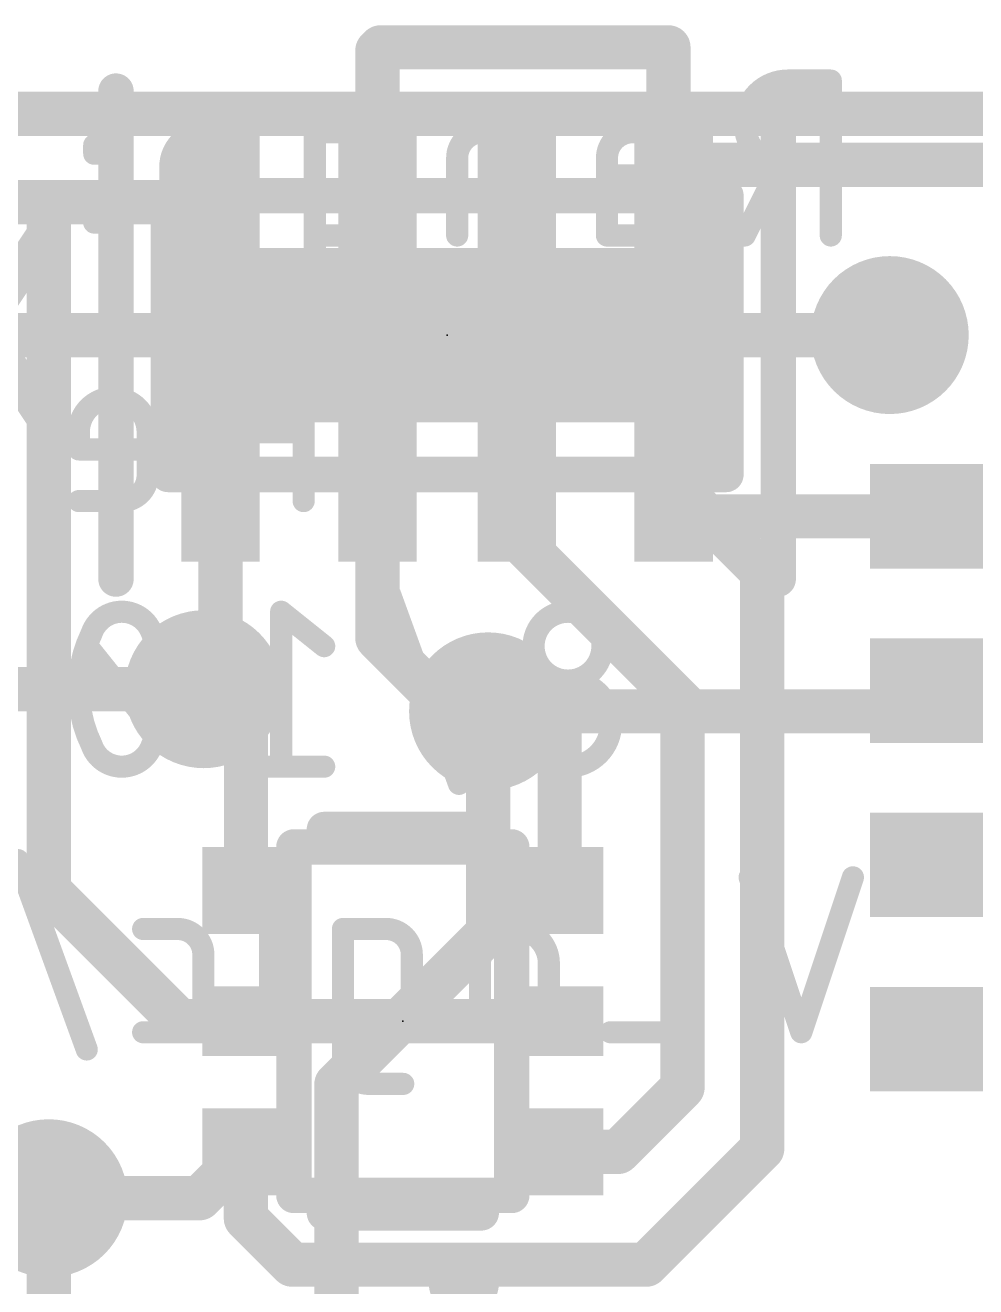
# Model space of a CAD drawing. Extents: x -0.1 to 25.5, y -0.1 to 17.9.
# Drawn here: x 14.72 to 20.18, y 5.97 to 13.21 of the extents above; entities that cross this region are included whole.
import ezdxf

# ---------------------------------------------------------------- set-up
doc = ezdxf.new("R2010")
doc.units = 0
for name, color, linetype in [('1', 12, 'CONTINUOUS'), ('16', 5, 'CONTINUOUS'), ('18', 110, 'CONTINUOUS'), ('21', 40, 'CONTINUOUS'), ('22', 6, 'CONTINUOUS'), ('23', 40, 'CONTINUOUS'), ('51', 253, 'CONTINUOUS')]:
    doc.layers.add(name, color=color, linetype=linetype)

# ---------------------------------------------------------------- blocks, each defined once
blk = doc.blocks.new('RECT')
blk.add_solid([(-0.5, -0.5), (0.5, -0.5), (-0.5, 0.5), (0.5, 0.5)])
blk = doc.blocks.new('ROUNDV')
at = {"const_width": 0.5}
blk.add_lwpolyline([(0, -0.25, 1), (0, 0.25, 1), (0, -0.25)], format="xyb", dxfattribs=at)

msp = doc.modelspace()

# ---------------------------------------------------------------- linework, layer by layer
at = {"layer": '1', "const_width": 0.254}
for points in [[(16.745, 13.062), (16.764, 13.081)], [(16.745, 12.28), (16.745, 13.062)], [(16.764, 13.081), (18.415, 13.081)], [(18.415, 13.081), (18.415, 12.31)], [(18.445, 12.28), (18.572, 12.407)], [(21.121, 12.407), (18.572, 12.407)], [(15.845, 12.192), (15.845, 12.28)], [(17.545, 12.28), (17.545, 11.703)], [(18.415, 12.31), (18.445, 12.28)], [(13.462, 12.192), (14.859, 12.192)], [(14.859, 12.192), (15.845, 12.192)], [(14.859, 12.192), (14.859, 8.244)], [(15.845, 11.714), (15.845, 12.192)], [(16.129, 11.43), (15.845, 11.714)], [(17.545, 11.703), (17.272, 11.43)], [(17.272, 11.43), (16.129, 11.43)], [(17.545, 10.941), (18.034, 11.43)], [(18.034, 11.43), (19.685, 11.43)], [(17.545, 10.58), (17.545, 10.941)], [(15.845, 9.405), (15.845, 10.58)], [(16.745, 10.58), (16.745, 9.691)], [(17.545, 10.58), (17.545, 10.268)], [(18.635, 10.39), (18.445, 10.58)], [(18.445, 10.58), (18.953, 10.072)], [(20.346, 10.39), (18.635, 10.39)], [(17.545, 10.268), (18.4958, 9.3172)], [(18.953, 10.072), (18.953, 6.761)], [(17.165, 9.271), (16.745, 9.691)], [(15.748, 9.398), (15.845, 9.398)], [(15.991, 9.259), (15.845, 9.405)], [(15.845, 9.398), (15.845, 9.405)], [(18.4958, 9.3172), (18.4958, 7.112)], [(15.991, 8.243), (15.991, 9.259)], [(17.165, 9.271), (17.38, 9.271)], [(17.38, 9.271), (17.38, 9.132)], [(17.791, 9.132), (17.38, 9.132)], [(17.791, 9.132), (17.791, 8.243)], [(15.61, 7.493), (14.859, 8.244)], [(15.61, 7.493), (15.991, 7.493)], [(15.991, 7.493), (17.791, 7.493)], [(18.4958, 7.112), (18.1268, 6.743)], [(18.953, 6.761), (18.288, 6.096)], [(15.991, 6.743), (15.725, 6.477)], [(15.991, 6.743), (15.9905, 6.7425)], [(15.9905, 6.3615), (15.9905, 6.7425)], [(17.791, 6.743), (18.1268, 6.743)], [(15.725, 6.477), (14.859, 6.477)], [(14.859, 6.477), (14.859, 3.429)], [(16.256, 6.096), (15.9905, 6.3615)], [(18.288, 6.096), (16.256, 6.096)]]:
    msp.add_lwpolyline(points, dxfattribs=at)
at = {"layer": '1', "const_width": 0.127}
for points in [[(16.8085, 13.062, 1), (16.6815, 13.062)], [(16.764, 13.1445, 1), (16.764, 13.0175)], [(16.8089, 13.0361, 1), (16.7191, 13.1259)], [(18.4785, 13.081, 1), (18.3515, 13.081)], [(18.415, 13.0175, 1), (18.415, 13.1445)], [(16.7001, 13.1069, 1), (16.7899, 13.0171)], [(18.572, 12.4705, 1), (18.572, 12.3435)], [(18.6169, 12.3621, 1), (18.5271, 12.4519)], [(15.9085, 12.28, 1), (15.7815, 12.28)], [(17.6085, 12.28, 1), (17.4815, 12.28)], [(18.4599, 12.3549, 1), (18.3701, 12.2651)], [(18.4001, 12.3249, 1), (18.4899, 12.2351)], [(18.4001, 12.2351, 1), (18.4899, 12.3249)], [(14.859, 12.2555, 1), (14.859, 12.1285)], [(14.9225, 12.192, 1), (14.7955, 12.192)], [(14.859, 12.1285, 1), (14.859, 12.2555)], [(15.9085, 12.192, 1), (15.7815, 12.192)], [(15.845, 12.1285, 1), (15.845, 12.2555)], [(16.6815, 12.28, 1), (16.8085, 12.28)], [(18.3515, 12.31, 1), (18.4785, 12.31)], [(15.7815, 12.192, 1), (15.9085, 12.192)], [(15.8899, 11.7589, 1), (15.8001, 11.6691)], [(17.5899, 11.6581, 1), (17.5001, 11.7479)], [(15.7815, 11.714, 1), (15.9085, 11.714)], [(17.4815, 11.703, 1), (17.6085, 11.703)], [(16.129, 11.4935, 1), (16.129, 11.3665)], [(16.0841, 11.3851, 1), (16.1739, 11.4749)], [(17.2271, 11.4749, 1), (17.3169, 11.3851)], [(17.272, 11.3665, 1), (17.272, 11.4935)], [(18.034, 11.4935, 1), (18.034, 11.3665)], [(18.0789, 11.3851, 1), (17.9891, 11.4749)], [(19.685, 11.3665, 1), (19.685, 11.4935)], [(17.6085, 10.941, 1), (17.4815, 10.941)], [(17.5001, 10.9859, 1), (17.5899, 10.8961)], [(15.9085, 10.58, 1), (15.7815, 10.58)], [(16.8085, 10.58, 1), (16.6815, 10.58)], [(17.6085, 10.58, 1), (17.4815, 10.58)], [(17.4815, 10.58, 1), (17.6085, 10.58)], [(18.4899, 10.6249, 1), (18.4001, 10.5351)], [(18.4899, 10.6249, 1), (18.4001, 10.5351)], [(18.635, 10.4535, 1), (18.635, 10.3265)], [(18.5901, 10.3451, 1), (18.6799, 10.4349)], [(17.5899, 10.3129, 1), (17.5001, 10.2231)], [(17.4815, 10.268, 1), (17.6085, 10.268)], [(19.0165, 10.072, 1), (18.8895, 10.072)], [(18.9081, 10.0271, 1), (18.9979, 10.1169)], [(16.7899, 9.7359, 1), (16.7001, 9.6461)], [(16.6815, 9.691, 1), (16.8085, 9.691)], [(15.748, 9.4615, 1), (15.748, 9.3345)], [(15.8899, 9.4499, 1), (15.8001, 9.3601)], [(15.9085, 9.405, 1), (15.7815, 9.405)], [(15.845, 9.3345, 1), (15.845, 9.4615)], [(15.7815, 9.405, 1), (15.9085, 9.405)], [(15.7815, 9.398, 1), (15.9085, 9.398)], [(18.5593, 9.3172, 1), (18.4323, 9.3172)], [(18.4509, 9.2723, 1), (18.5407, 9.3621)], [(16.0545, 9.259, 1), (15.9275, 9.259)], [(15.9461, 9.2141, 1), (16.0359, 9.3039)], [(17.165, 9.3345, 1), (17.165, 9.2075)], [(17.1201, 9.2261, 1), (17.2099, 9.3159)], [(17.4435, 9.271, 1), (17.3165, 9.271)], [(17.38, 9.2075, 1), (17.38, 9.3345)], [(17.38, 9.1955, 1), (17.38, 9.0685)], [(17.3165, 9.132, 1), (17.4435, 9.132)], [(17.8545, 9.132, 1), (17.7275, 9.132)], [(17.791, 9.0685, 1), (17.791, 9.1955)], [(14.9039, 8.2889, 1), (14.8141, 8.1991)], [(14.7955, 8.244, 1), (14.9225, 8.244)], [(15.9275, 8.243, 1), (16.0545, 8.243)], [(17.7275, 8.243, 1), (17.8545, 8.243)], [(15.61, 7.5565, 1), (15.61, 7.4295)], [(15.5651, 7.4481, 1), (15.6549, 7.5379)], [(15.991, 7.5565, 1), (15.991, 7.4295)], [(15.991, 7.4295, 1), (15.991, 7.5565)], [(17.791, 7.4295, 1), (17.791, 7.5565)], [(18.4323, 7.112, 1), (18.5593, 7.112)], [(18.5407, 7.0671, 1), (18.4509, 7.1569)], [(18.9979, 6.7161, 1), (18.9081, 6.8059)], [(16.054, 6.7425, 1), (15.927, 6.7425)], [(15.9456, 6.7874, 1), (16.0354, 6.6976)], [(16.0359, 6.6981, 1), (15.9461, 6.7879)], [(16.0359, 6.6981, 1), (15.9461, 6.7879)], [(17.791, 6.8065, 1), (17.791, 6.6795)], [(18.0819, 6.7879, 1), (18.1717, 6.6981)], [(18.1268, 6.6795, 1), (18.1268, 6.8065)], [(18.8895, 6.761, 1), (19.0165, 6.761)], [(14.859, 6.5405, 1), (14.859, 6.4135)], [(14.9225, 6.477, 1), (14.7955, 6.477)], [(15.725, 6.4135, 1), (15.725, 6.5405)], [(15.6801, 6.5219, 1), (15.7699, 6.4321)], [(16.0354, 6.4064, 1), (15.9456, 6.3166)], [(15.927, 6.3615, 1), (16.054, 6.3615)], [(16.256, 6.1595, 1), (16.256, 6.0325)], [(16.2111, 6.0511, 1), (16.3009, 6.1409)], [(18.2431, 6.1409, 1), (18.3329, 6.0511)], [(18.288, 6.0325, 1), (18.288, 6.1595)]]:
    msp.add_lwpolyline(points, format="xyb", dxfattribs=at)
at = {"layer": '16', "const_width": 0.254}
for points in [[(21.248, 12.7), (6.35, 12.7)], [(19.685, 11.43), (11.557, 11.43)], [(12.954, 9.398), (15.748, 9.398)], [(21.844, 9.271), (17.38, 9.271)], [(17.38, 9.271), (17.38, 8.001)], [(17.38, 8.001), (16.51, 7.131)], [(16.51, 7.131), (16.51, 5.334)], [(14.224, 5.842), (14.859, 6.477)]]:
    msp.add_lwpolyline(points, dxfattribs=at)
at = {"layer": '16', "const_width": 0.127}
for points in [[(19.685, 11.3665, 1), (19.685, 11.4935)], [(15.748, 9.3345, 1), (15.748, 9.4615)], [(17.38, 9.3345, 1), (17.38, 9.2075)], [(17.4435, 9.271, 1), (17.3165, 9.271)], [(17.4249, 7.9561, 1), (17.3351, 8.0459)], [(17.3165, 8.001, 1), (17.4435, 8.001)], [(16.5735, 7.131, 1), (16.4465, 7.131)], [(16.4651, 7.1759, 1), (16.5549, 7.0861)], [(14.9039, 6.4321, 1), (14.8141, 6.5219)]]:
    msp.add_lwpolyline(points, format="xyb", dxfattribs=at)
at = {"layer": '21', "const_width": 0.2032}
for points in [[(15.245, 10.03), (15.245, 12.83)], [(19.045, 12.83), (19.045, 10.03)], [(14.0756, 10.8702), (14.8884, 12.0894)], [(14.0756, 12.0894), (14.8884, 10.8702)], [(16.441, 8.593), (17.341, 8.593)], [(16.441, 6.393), (17.341, 6.393)]]:
    msp.add_lwpolyline(points, dxfattribs=at)
at = {"layer": '21'}
for points, const_width in [([(15.2958, 12.83, 1), (15.1942, 12.83)], 0.1016), ([(19.0958, 12.83, 1), (18.9942, 12.83)], 0.1016), ([(14.9307, 12.0612, 1), (14.8461, 12.1176)], 0.1016), ([(14.8461, 10.842, 1), (14.9307, 10.8984)], 0.1016), ([(15.1942, 10.03, 1), (15.2958, 10.03)], 0.1016), ([(18.9942, 10.03, 1), (19.0958, 10.03)], 0.1016), ([(16.441, 8.6438, 1), (16.441, 8.5422)], 0.1016), ([(17.341, 8.5422, 1), (17.341, 8.6438)], 0.1016), ([(16.441, 6.4438, 1), (16.441, 6.3422)], 0.1016), ([(17.341, 6.3422, 1), (17.341, 6.4438)], 0.1016), ([(17.241, 5.893, 1), (17.241, 6.093, 1), (17.241, 5.893)], 0.2032)]:
    msp.add_lwpolyline(points, format="xyb", dxfattribs=dict(at, const_width=const_width))
at = {"layer": '22'}
for points, const_width in [([(19.0998, 12.8905, 1), (19.0998, 12.3966)], 0.127), ([(19.0998, 12.9223, 1), (19.0998, 12.8588)], 0.0635), ([(19.0998, 12.8588, 1), (19.0998, 12.9223)], 0.0635), ([(19.3785, 12.8905, 1), (19.315, 12.8905)], 0.0635), ([(19.3467, 12.8588, 1), (19.3467, 12.9223)], 0.0635), ([(15.9521, 12.3966, 1), (15.557, 12.3966)], 0.127), ([(16.4177, 12.5942, 1), (16.3542, 12.5942)], 0.0635), ([(16.386, 12.6259, 1), (16.386, 12.5624)], 0.0635), ([(16.7811, 12.446, 0.4142), (16.6329, 12.5942)], 0.127), ([(16.6329, 12.6259, 1), (16.6329, 12.5624)], 0.0635), ([(16.6329, 12.5624, 1), (16.6329, 12.6259)], 0.0635), ([(17.3511, 12.5942, 0.4142), (17.2029, 12.446)], 0.127), ([(17.3511, 12.6259, 1), (17.3511, 12.5624)], 0.0635), ([(17.3511, 12.5624, 1), (17.3511, 12.6259)], 0.0635), ([(17.6298, 12.5942, 1), (17.5663, 12.5942)], 0.0635), ([(17.598, 12.5624, 1), (17.598, 12.6259)], 0.0635), ([(18.2105, 12.5942, 0.4142), (18.0624, 12.446)], 0.127), ([(18.2105, 12.6259, 1), (18.2105, 12.5624)], 0.0635), ([(18.2105, 12.5624, 1), (18.2105, 12.6259)], 0.0635), ([(18.4081, 12.5624, 1), (18.4081, 12.6259)], 0.0635), ([(15.1202, 12.5518, 1), (15.1202, 12.4883)], 0.0635), ([(15.152, 12.5201, 1), (15.0885, 12.5201)], 0.0635), ([(15.1202, 12.5024, 1), (15.1202, 12.4389)], 0.0635), ([(15.2014, 12.5201, 1), (15.1379, 12.5201)], 0.0635), ([(15.1696, 12.4883, 1), (15.1696, 12.5518)], 0.0635), ([(15.1696, 12.4389, 1), (15.1696, 12.5024)], 0.0635), ([(15.0885, 12.4707, 1), (15.152, 12.4707)], 0.0635), ([(15.1379, 12.4707, 1), (15.2014, 12.4707)], 0.0635), ([(15.5887, 12.3966, 1), (15.5252, 12.3966)], 0.0635), ([(15.9838, 12.3966, 1), (15.9203, 12.3966)], 0.0635), ([(16.8128, 12.446, 1), (16.7493, 12.446)], 0.0635), ([(16.7493, 12.446, 1), (16.8128, 12.446)], 0.0635), ([(17.2346, 12.446, 1), (17.1711, 12.446)], 0.0635), ([(17.1711, 12.446, 1), (17.2346, 12.446)], 0.0635), ([(18.0941, 12.446, 1), (18.0306, 12.446)], 0.0635), ([(18.0306, 12.446, 1), (18.0941, 12.446)], 0.0635), ([(19.0788, 12.3824, 1), (19.022, 12.4108)], 0.0635), ([(19.0998, 12.4284, 1), (19.0998, 12.3649)], 0.0635), ([(19.0998, 12.3649, 1), (19.0998, 12.4284)], 0.0635), ([(19.3467, 12.3649, 1), (19.3467, 12.4284)], 0.0635), ([(15.5252, 12.3966, 1), (15.5887, 12.3966)], 0.0635), ([(15.9203, 12.3966, 1), (15.9838, 12.3966)], 0.0635), ([(18.0624, 12.379, 1), (18.0624, 12.3155)], 0.0635), ([(18.2846, 12.0015, 1), (18.2846, 12.3472)], 0.127), ([(18.2846, 12.379, 1), (18.2846, 12.3155)], 0.0635), ([(18.2846, 12.3155, 1), (18.2846, 12.379)], 0.0635), ([(15.557, 12.3296, 1), (15.557, 12.2661)], 0.0635), ([(15.5252, 12.2978, 1), (15.5887, 12.2978)], 0.0635), ([(15.9521, 12.2661, 1), (15.9521, 12.3296)], 0.0635), ([(15.1202, 12.1567, 1), (15.1202, 12.0932)], 0.0635), ([(15.152, 12.125, 1), (15.0885, 12.125)], 0.0635), ([(15.2014, 12.125, 1), (15.1379, 12.125)], 0.0635), ([(15.1696, 12.0932, 1), (15.1696, 12.1567)], 0.0635), ([(15.8039, 12.0015, 0.4142), (15.9521, 12.1497)], 0.127), ([(15.9838, 12.1497, 1), (15.9203, 12.1497)], 0.0635), ([(15.9203, 12.1497, 1), (15.9838, 12.1497)], 0.0635), ([(16.6329, 12.0015, 0.4142), (16.7811, 12.1497)], 0.127), ([(16.8128, 12.1497, 1), (16.7493, 12.1497)], 0.0635), ([(16.7493, 12.1497, 1), (16.8128, 12.1497)], 0.0635), ([(15.1202, 12.1073, 1), (15.1202, 12.0438)], 0.0635), ([(15.0885, 12.0756, 1), (15.152, 12.0756)], 0.0635), ([(15.1379, 12.0756, 1), (15.2014, 12.0756)], 0.0635), ([(15.1696, 12.0438, 1), (15.1696, 12.1073)], 0.0635), ([(15.557, 12.0333, 1), (15.557, 11.9697)], 0.0635), ([(15.8039, 12.0333, 1), (15.8039, 11.9697)], 0.0635), ([(15.8039, 11.9697, 1), (15.8039, 12.0333)], 0.0635), ([(16.386, 12.0333, 1), (16.386, 11.9697)], 0.0635), ([(16.6329, 12.0333, 1), (16.6329, 11.9697)], 0.0635), ([(16.6329, 11.9697, 1), (16.6329, 12.0333)], 0.0635), ([(17.1711, 12.0015, 1), (17.2346, 12.0015)], 0.0635), ([(17.5663, 12.0015, 1), (17.6298, 12.0015)], 0.0635), ([(18.0624, 12.0333, 1), (18.0624, 11.9697)], 0.0635), ([(18.0306, 12.0015, 1), (18.0941, 12.0015)], 0.0635), ([(18.2846, 12.0332, 1), (18.2846, 11.9697)], 0.0635), ([(18.2846, 11.9697, 1), (18.2846, 12.0333)], 0.0635), ([(18.8244, 12.0157, 1), (18.8812, 11.9873)], 0.0635), ([(19.315, 12.0015, 1), (19.3785, 12.0015)], 0.0635), ([(16.4177, 11.8533, 1), (16.3542, 11.8533)], 0.0635), ([(16.3542, 11.8533, 1), (16.4177, 11.8533)], 0.0635), ([(16.386, 11.8533, 0.4142), (16.5341, 11.7052)], 0.127), ([(16.5341, 11.7369, 1), (16.5341, 11.6734)], 0.0635), ([(16.5341, 11.6734, 1), (16.5341, 11.7369)], 0.0635), ([(16.7317, 11.6734, 1), (16.7317, 11.7369)], 0.0635), ([(16.075, 11.3665, 1), (16.075, 10.8726)], 0.127), ([(16.075, 11.3983, 1), (16.075, 11.3347)], 0.0635), ([(16.075, 11.3347, 1), (16.075, 11.3983)], 0.0635), ([(16.3537, 11.3665, 1), (16.2902, 11.3665)], 0.0635), ([(16.322, 11.3347, 1), (16.322, 11.3983)], 0.0635), ([(15.4267, 10.8726, 1), (15.0316, 10.8726)], 0.127), ([(15.0633, 10.8726, 1), (14.9998, 10.8726)], 0.0635), ([(15.4585, 10.8726, 1), (15.395, 10.8726)], 0.0635), ([(16.0541, 10.8584, 1), (15.9973, 10.8868)], 0.0635), ([(16.075, 10.9044, 1), (16.075, 10.8409)], 0.0635), ([(16.075, 10.8409, 1), (16.075, 10.9044)], 0.0635), ([(16.322, 10.8409, 1), (16.322, 10.9044)], 0.0635), ([(14.9998, 10.8726, 1), (15.0633, 10.8726)], 0.0635), ([(15.395, 10.8726, 1), (15.4585, 10.8726)], 0.0635), ([(14.9998, 10.7738, 1), (15.0633, 10.7738)], 0.0635), ([(15.0316, 10.8056, 1), (15.0316, 10.7421)], 0.0635), ([(15.4267, 10.7421, 1), (15.4267, 10.8056)], 0.0635), ([(15.2785, 10.4775, 0.4142), (15.4267, 10.6257)], 0.127), ([(15.4585, 10.6257, 1), (15.395, 10.6257)], 0.0635), ([(15.395, 10.6257, 1), (15.4585, 10.6257)], 0.0635), ([(15.0316, 10.5093, 1), (15.0316, 10.4458)], 0.0635), ([(15.2785, 10.5093, 1), (15.2785, 10.4458)], 0.0635), ([(15.2785, 10.4458, 1), (15.2785, 10.5093)], 0.0635), ([(15.7997, 10.4917, 1), (15.8565, 10.4633)], 0.0635), ([(16.2902, 10.4775, 1), (16.3537, 10.4775)], 0.0635), ([(16.8481, 9.9521, 1), (16.7884, 9.9304)], 0.0635), ([(15.2784, 9.8425, 0.3205), (15.1056, 9.719)], 0.127), ([(15.4513, 9.719, 0.3205), (15.2784, 9.8425)], 0.127), ([(15.2784, 9.8742, 1), (15.2784, 9.8108)], 0.0635), ([(15.2784, 9.8108, 1), (15.2784, 9.8742)], 0.0635), ([(16.2127, 9.8673, 1), (16.173, 9.8177)], 0.0635), ([(16.2246, 9.8425, 1), (16.1611, 9.8425)], 0.0635), ([(18.0363, 9.6449, 1), (17.6412, 9.6449)], 0.127), ([(15.1056, 9.719, 0.1139), (15.0315, 9.398)], 0.127), ([(15.1341, 9.7051, 1), (15.077, 9.7329)], 0.0635), ([(15.5254, 9.398, 0.1139), (15.4513, 9.719)], 0.127), ([(15.4798, 9.7329, 1), (15.4228, 9.7051)], 0.0635), ([(15.1057, 9.6648, 1), (15.0561, 9.6251)], 0.0635), ([(15.0756, 9.7293, 1), (15.1356, 9.7087)], 0.0635), ([(15.4213, 9.7087, 1), (15.4813, 9.7293)], 0.0635), ([(16.42, 9.6202, 1), (16.4596, 9.6697)], 0.0635), ([(17.6412, 9.6449, 1), (18.0363, 9.6449)], 0.127), ([(17.673, 9.6449, 1), (17.6095, 9.6449)], 0.0635), ([(18.0681, 9.6449, 1), (18.0046, 9.6449)], 0.0635), ([(17.6095, 9.6449, 1), (17.673, 9.6449)], 0.0635), ([(18.0046, 9.6449, 1), (18.0681, 9.6449)], 0.0635), ([(18.0857, 9.2004, 1), (17.5918, 9.2004)], 0.127), ([(15.0315, 9.398, 0.1139), (15.1056, 9.077)], 0.127), ([(15.0632, 9.398, 1), (14.9998, 9.398)], 0.0635), ([(14.9998, 9.398, 1), (15.0632, 9.398)], 0.0635), ([(15.4513, 9.077, 0.1139), (15.5254, 9.398)], 0.127), ([(15.5571, 9.398, 1), (15.4936, 9.398)], 0.0635), ([(15.4936, 9.398, 1), (15.5571, 9.398)], 0.0635), ([(15.4512, 9.1312, 1), (15.5008, 9.1709)], 0.0635), ([(17.5918, 9.2004, 1), (18.0857, 9.2004)], 0.127), ([(17.6236, 9.2004, 1), (17.5601, 9.2004)], 0.0635), ([(17.5601, 9.2004, 1), (17.6236, 9.2004)], 0.0635), ([(18.1175, 9.2004, 1), (18.054, 9.2004)], 0.0635), ([(18.054, 9.2004, 1), (18.1175, 9.2004)], 0.0635), ([(15.1056, 9.077, 0.3205), (15.2784, 8.9535)], 0.127), ([(15.1356, 9.0873, 1), (15.0756, 9.0667)], 0.0635), ([(15.077, 9.0631, 1), (15.1341, 9.0909)], 0.0635), ([(15.2784, 8.9535, 0.3205), (15.4513, 9.077)], 0.127), ([(15.4228, 9.0909, 1), (15.4798, 9.0631)], 0.0635), ([(15.4813, 9.0667, 1), (15.4213, 9.0873)], 0.0635), ([(15.2784, 8.9852, 1), (15.2784, 8.9218)], 0.0635), ([(15.2784, 8.9218, 1), (15.2784, 8.9852)], 0.0635), ([(15.9459, 8.9853, 1), (15.9459, 8.9217)], 0.0635), ([(16.1611, 8.9535, 1), (16.2246, 8.9535)], 0.0635), ([(16.4398, 8.9217, 1), (16.4398, 8.9853)], 0.0635), ([(17.1835, 8.8439, 1), (17.2432, 8.8656)], 0.0635), ([(14.712, 8.4281, 1), (14.6523, 8.4064)], 0.0635), ([(16.1047, 8.3503, 1), (16.1047, 8.2867)], 0.0635), ([(16.1047, 8.3009, 1), (16.1047, 8.2374)], 0.0635), ([(16.1365, 8.3185, 1), (16.073, 8.3185)], 0.0635), ([(16.1858, 8.3185, 1), (16.1223, 8.3185)], 0.0635), ([(16.1541, 8.2867, 1), (16.1541, 8.3503)], 0.0635), ([(16.1541, 8.2374, 1), (16.1541, 8.3009)], 0.0635), ([(18.5089, 8.3185, 1), (18.4454, 8.3185)], 0.0635), ([(18.9112, 8.3285, 1), (18.8509, 8.3085)], 0.0635), ([(19.5038, 8.3085, 1), (19.4436, 8.3285)], 0.0635), ([(16.073, 8.2691, 1), (16.1365, 8.2691)], 0.0635), ([(16.1223, 8.2691, 1), (16.1858, 8.2691)], 0.0635), ([(15.4008, 8.0539, 1), (15.4008, 7.9904)], 0.0635), ([(15.7465, 7.874, 0.4142), (15.5983, 8.0222)], 0.127), ([(15.5983, 8.0539, 1), (15.5983, 7.9904)], 0.0635), ([(15.5983, 7.9904, 1), (15.5983, 8.0539)], 0.0635), ([(16.1611, 8.0222, 1), (16.0977, 8.0222)], 0.0635), ([(16.5792, 8.0222, 1), (16.5157, 8.0222)], 0.0635), ([(16.5475, 8.0539, 1), (16.5475, 7.9904)], 0.0635), ([(16.9426, 7.874, 0.4142), (16.7944, 8.0222)], 0.127), ([(16.7944, 8.0539, 1), (16.7944, 7.9904)], 0.0635), ([(16.7944, 7.9904, 1), (16.7944, 8.0539)], 0.0635), ([(17.729, 7.8246, 1), (17.3339, 7.8246)], 0.127), ([(15.7782, 7.874, 1), (15.7147, 7.874)], 0.0635), ([(15.7147, 7.874, 1), (15.7782, 7.874)], 0.0635), ([(16.9743, 7.874, 1), (16.9108, 7.874)], 0.0635), ([(16.9108, 7.874, 1), (16.9743, 7.874)], 0.0635), ([(17.3657, 7.8246, 1), (17.3022, 7.8246)], 0.0635), ([(17.3022, 7.8246, 1), (17.3657, 7.8246)], 0.0635), ([(17.7608, 7.8246, 1), (17.6973, 7.8246)], 0.0635), ([(17.6973, 7.8246, 1), (17.7608, 7.8246)], 0.0635), ([(17.3339, 7.6271, 1), (17.729, 7.6271)], 0.127), ([(17.3657, 7.6271, 1), (17.3022, 7.6271)], 0.0635), ([(17.7608, 7.6271, 1), (17.6973, 7.6271)], 0.0635), ([(15.5983, 7.4295, 0.4142), (15.7465, 7.5777)], 0.127), ([(15.7782, 7.5777, 1), (15.7147, 7.5777)], 0.0635), ([(15.7147, 7.5777, 1), (15.7782, 7.5777)], 0.0635), ([(16.7944, 7.4295, 0.4142), (16.9426, 7.5777)], 0.127), ([(16.9743, 7.5777, 1), (16.9108, 7.5777)], 0.0635), ([(16.9108, 7.5777, 1), (16.9743, 7.5777)], 0.0635), ([(17.3022, 7.6271, 1), (17.3657, 7.6271)], 0.0635), ([(17.6973, 7.6271, 1), (17.7608, 7.6271)], 0.0635), ([(15.4008, 7.4612, 1), (15.4008, 7.3978)], 0.0635), ([(15.5983, 7.4612, 1), (15.5983, 7.3978)], 0.0635), ([(15.5983, 7.3978, 1), (15.5983, 7.4612)], 0.0635), ([(16.0977, 7.4295, 1), (16.1611, 7.4295)], 0.0635), ([(16.5475, 7.4612, 1), (16.5475, 7.3978)], 0.0635), ([(16.7944, 7.4612, 1), (16.7944, 7.3978)], 0.0635), ([(16.7944, 7.3978, 1), (16.7944, 7.4612)], 0.0635), ([(18.082, 7.4612, 1), (18.082, 7.3978)], 0.0635), ([(18.4454, 7.4295, 1), (18.5089, 7.4295)], 0.0635), ([(18.4771, 7.3978, 1), (18.4771, 7.4612)], 0.0635), ([(19.1473, 7.4395, 1), (19.2075, 7.4195)], 0.0635), ([(19.1473, 7.4195, 1), (19.2075, 7.4395)], 0.0635), ([(15.0474, 7.3199, 1), (15.1071, 7.3416)], 0.0635), ([(16.5792, 7.2813, 1), (16.5157, 7.2813)], 0.0635), ([(16.5157, 7.2813, 1), (16.5792, 7.2813)], 0.0635), ([(16.5475, 7.2813, 0.4142), (16.6956, 7.1332)], 0.127), ([(16.6956, 7.1649, 1), (16.6956, 7.1014)], 0.0635), ([(16.6956, 7.1014, 1), (16.6956, 7.1649)], 0.0635), ([(16.8932, 7.1014, 1), (16.8932, 7.1649)], 0.0635)]:
    msp.add_lwpolyline(points, format="xyb", dxfattribs=dict(at, const_width=const_width))
at = {"layer": '22', "const_width": 0.127}
for points in [[(19.3467, 12.8905), (19.0998, 12.8905)], [(19.3467, 12.0015), (19.3467, 12.8905)], [(16.6329, 12.5942), (16.386, 12.5942)], [(16.386, 12.5942), (16.386, 11.8533)], [(17.598, 12.5942), (17.3511, 12.5942)], [(17.598, 12.0015), (17.598, 12.5942)], [(18.2105, 12.5942), (18.4081, 12.5942)], [(15.1696, 12.5201), (15.1202, 12.5201)], [(15.1202, 12.5201), (15.1202, 12.4707)], [(15.1202, 12.4707), (15.1696, 12.4707)], [(15.1696, 12.4707), (15.1696, 12.5201)], [(15.557, 12.3966), (15.557, 12.2978)], [(15.9521, 12.1497), (15.9521, 12.3966)], [(16.7811, 12.1497), (16.7811, 12.446)], [(17.2029, 12.446), (17.2029, 12.0015)], [(18.0624, 12.0015), (18.0624, 12.446)], [(18.8528, 12.0015), (19.0504, 12.3966)], [(19.0998, 12.3966), (19.3467, 12.3966)], [(18.0624, 12.3472), (18.2846, 12.3472)], [(15.557, 12.2978), (15.9521, 12.2978)], [(15.1696, 12.125), (15.1202, 12.125)], [(15.1202, 12.125), (15.1202, 12.0756)], [(15.1696, 12.0756), (15.1696, 12.125)], [(15.1202, 12.0756), (15.1696, 12.0756)], [(15.557, 12.0015), (15.8039, 12.0015)], [(16.386, 12.0015), (16.6329, 12.0015)], [(18.2846, 12.0015), (18.0624, 12.0015)], [(16.5341, 11.7052), (16.7317, 11.7052)], [(16.322, 11.3665), (16.075, 11.3665)], [(16.322, 10.4775), (16.322, 11.3665)], [(15.0316, 10.8726), (15.0316, 10.7738)], [(15.4267, 10.6257), (15.4267, 10.8726)], [(15.8281, 10.4775), (16.0257, 10.8726)], [(16.075, 10.8726), (16.322, 10.8726)], [(15.0316, 10.7738), (15.4267, 10.7738)], [(15.0316, 10.4775), (15.2785, 10.4775)], [(17.2134, 8.8547), (16.8182, 9.9413)], [(16.4398, 9.6449), (16.1928, 9.8425)], [(16.1928, 9.8425), (16.1928, 8.9535)], [(15.476, 9.1511), (15.0809, 9.6449)], [(16.4398, 8.9535), (15.9459, 8.9535)], [(15.0773, 7.3307), (14.6822, 8.4173)], [(16.1541, 8.3185), (16.1047, 8.3185)], [(16.1047, 8.3185), (16.1047, 8.2691)], [(16.1047, 8.2691), (16.1541, 8.2691)], [(16.1541, 8.2691), (16.1541, 8.3185)], [(18.4771, 8.3185), (18.4771, 7.4295)], [(19.1774, 7.4295), (18.8811, 8.3185)], [(19.4737, 8.3185), (19.1774, 7.4295)], [(15.5983, 8.0222), (15.4008, 8.0222)], [(16.1294, 7.4295), (16.1294, 8.0222)], [(16.7944, 8.0222), (16.5475, 8.0222)], [(16.5475, 8.0222), (16.5475, 7.2813)], [(15.7465, 7.5777), (15.7465, 7.874)], [(16.9426, 7.5777), (16.9426, 7.874)], [(17.3339, 7.8246), (17.3339, 7.6271)], [(17.729, 7.6271), (17.729, 7.8246)], [(15.4008, 7.4295), (15.5983, 7.4295)], [(16.5475, 7.4295), (16.7944, 7.4295)], [(18.4771, 7.4295), (18.082, 7.4295)], [(16.6956, 7.1332), (16.8932, 7.1332)]]:
    msp.add_lwpolyline(points, dxfattribs=at)
at = {"layer": '23'}
for p in [(17.145, 11.43), (16.891, 7.493)]:
    msp.add_point(p, dxfattribs=at)
at = {"layer": '51', "const_width": 0.2032}
for points in [[(15.545, 10.63), (15.545, 12.23)], [(15.545, 12.23), (18.745, 12.23)], [(18.745, 12.23), (18.745, 10.63)], [(18.745, 10.63), (15.545, 10.63)], [(16.266, 8.493), (17.516, 8.493)], [(16.266, 6.493), (16.266, 8.493)], [(17.516, 8.493), (17.516, 6.493)], [(17.516, 6.493), (16.266, 6.493)]]:
    msp.add_lwpolyline(points, dxfattribs=at)
at = {"layer": '51', "const_width": 0.1016}
for points in [[(15.5958, 12.23, 1), (15.4942, 12.23)], [(15.545, 12.2808, 1), (15.545, 12.1792)], [(18.7958, 12.23, 1), (18.6942, 12.23)], [(18.745, 12.1792, 1), (18.745, 12.2808)], [(15.545, 10.6808, 1), (15.545, 10.5792)], [(18.745, 10.5792, 1), (18.745, 10.6808)], [(15.4942, 10.63, 1), (15.5958, 10.63)], [(18.6942, 10.63, 1), (18.7958, 10.63)], [(16.266, 8.5438, 1), (16.266, 8.4422)], [(16.3168, 8.493, 1), (16.2152, 8.493)], [(17.5668, 8.493, 1), (17.4652, 8.493)], [(17.516, 8.4422, 1), (17.516, 8.5438)], [(16.266, 6.5438, 1), (16.266, 6.4422)], [(17.516, 6.4422, 1), (17.516, 6.5438)], [(16.2152, 6.493, 1), (16.3168, 6.493)], [(17.4652, 6.493, 1), (17.5668, 6.493)]]:
    msp.add_lwpolyline(points, format="xyb", dxfattribs=at)

# ---------------------------------------------------------------- block references
at = {"layer": '1'}
for p, xscale, yscale, rotation in [((15.845, 12.28), 0.45, 0.9, 180), ((16.745, 12.28), 0.45, 0.9, 180), ((17.545, 12.28), 0.45, 0.9, 180), ((18.445, 12.28), 0.45, 0.9, 180), ((15.845, 10.58), 0.45, 0.9, 180), ((16.745, 10.58), 0.45, 0.9, 180), ((17.545, 10.58), 0.45, 0.9, 180), ((18.445, 10.58), 0.45, 0.9, 180), ((20.346, 10.39), 1.55, 0.6, 180), ((20.346, 9.39), 1.55, 0.6, 180), ((20.346, 8.39), 1.55, 0.6, 180), ((15.991, 8.243), 0.5, 0.5, 90), ((17.791, 8.243), 0.5, 0.5, 90), ((15.991, 7.493), 0.4, 0.5, 90), ((17.791, 7.493), 0.4, 0.5, 90), ((20.346, 7.39), 1.55, 0.6, 180), ((15.991, 6.743), 0.5, 0.5, 90), ((17.791, 6.743), 0.5, 0.5, 90)]:
    msp.add_blockref('RECT', p, dxfattribs=dict(at, xscale=xscale, yscale=yscale, rotation=rotation))
at = {"layer": '18', "xscale": 0.9064, "yscale": 0.9064}
for p in [(19.685, 11.43), (19.685, 11.43), (15.748, 9.398), (15.748, 9.398), (17.38, 9.271), (17.38, 9.271), (14.859, 6.477), (14.859, 6.477)]:
    msp.add_blockref('ROUNDV', p, dxfattribs=at)
at = {"layer": '51', "xscale": 3.1, "rotation": 180}
msp.add_blockref('RECT', (17.145, 11.43), dxfattribs=at)
at = {"layer": '51', "xscale": 0.25, "yscale": 0.35, "rotation": 90}
for p in [(16.016, 8.143), (17.766, 8.143), (16.016, 7.493), (17.766, 7.493), (16.016, 6.843), (17.766, 6.843)]:
    msp.add_blockref('RECT', p, dxfattribs=at)

doc.saveas('drawing.dxf')
